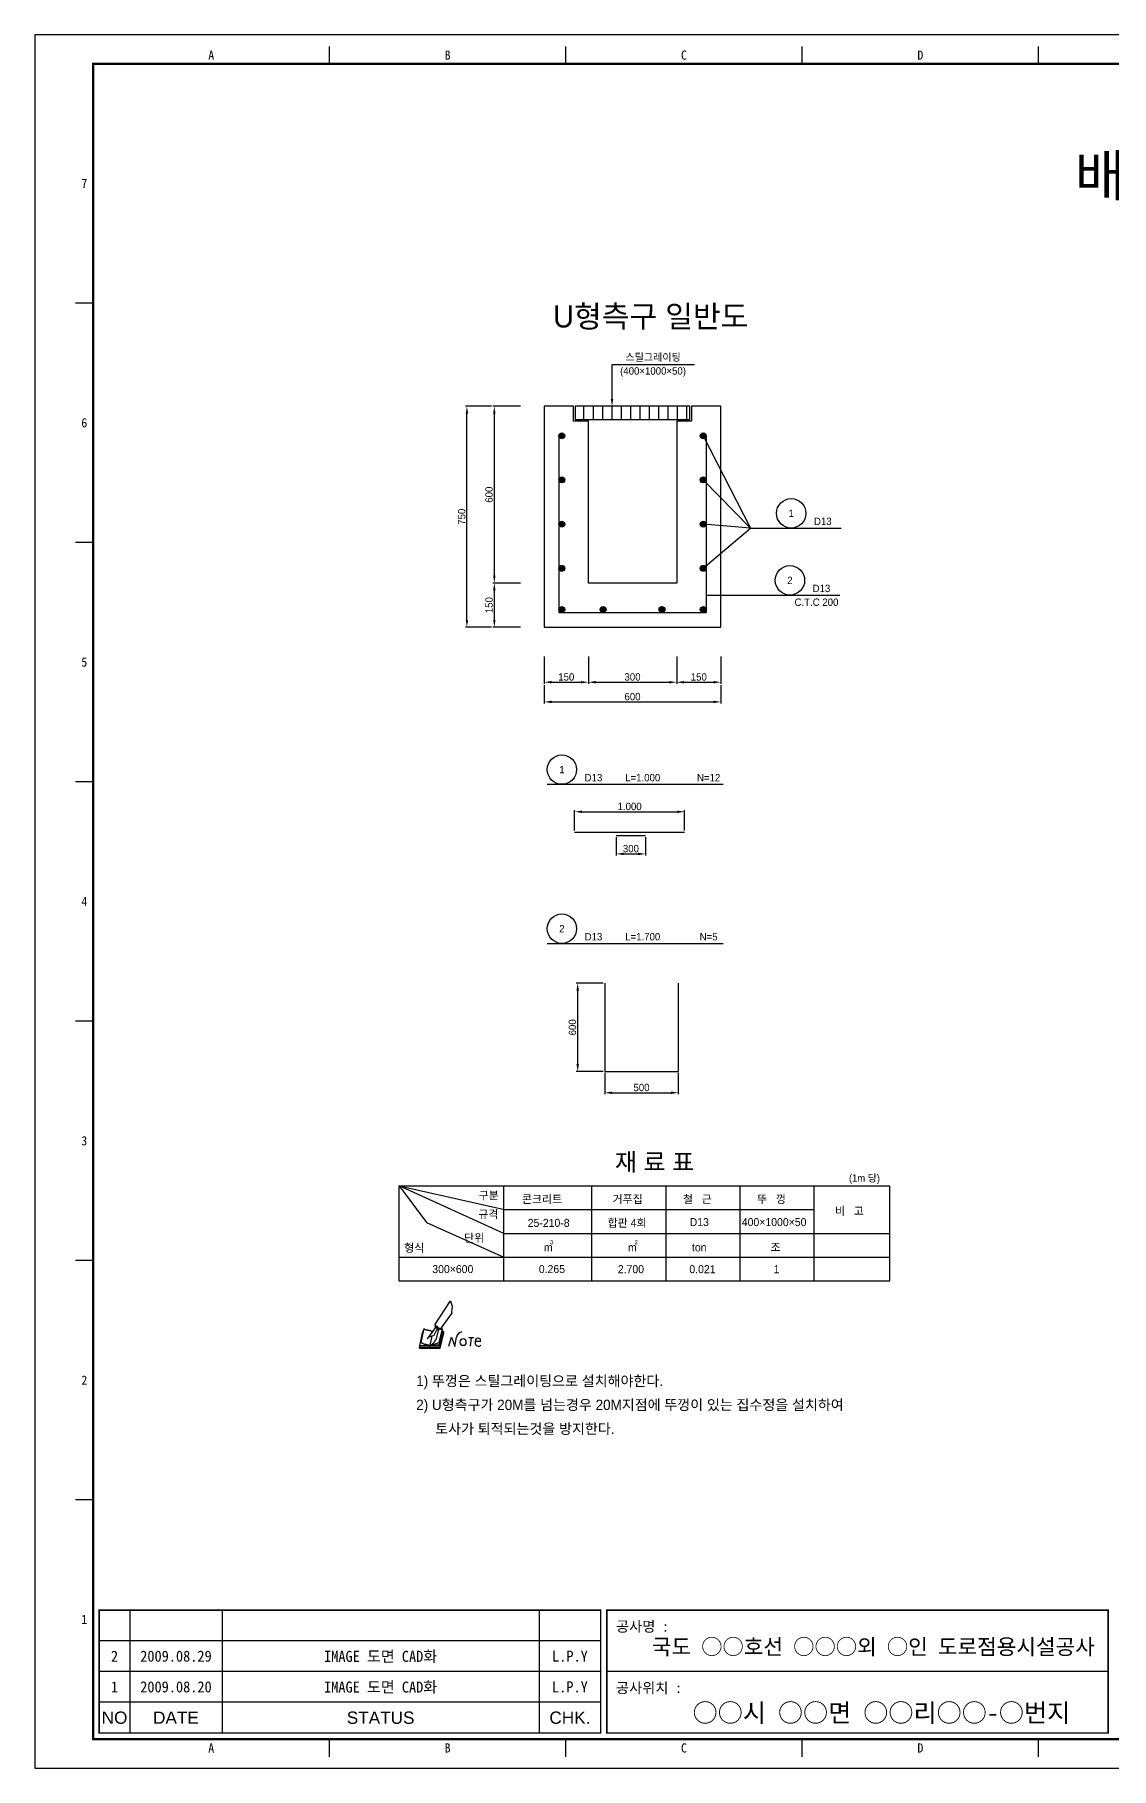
# Model space of a CAD drawing. Header units: millimetres. Extents: x 1037 to 1870, y -3 to 585.
# Drawn here: x 1037 to 1403, y -3 to 585 of the extents above; entities that cross this region are included whole.
import ezdxf
from ezdxf.enums import TextEntityAlignment as Align

# ---------------------------------------------------------------- set-up
doc = ezdxf.new("R2010")
doc.units = ezdxf.units.MM
doc.header["$LTSCALE"] = 0.2
for name, color, linetype in [('CZ-DIMT-0002', 7, 'Continuous'), ('CZ-LIN2-0003', 3, 'Continuous'), ('CZ-LIN3-0005', 5, 'Continuous'), ('CZ-LINE-0001', 7, 'Continuous'), ('CZ-MACL-0006', 6, 'Continuous'), ('CZ-TEXT-BOX0', 7, 'Continuous'), ('TITLE', 7, 'Continuous')]:
    doc.layers.add(name, color=color, linetype=linetype)
doc.styles.add('견고딕', font='arial.ttf')
doc.styles.add('돋움', font='')
doc.styles.add('돋음체', font='')
doc.styles.get('돋움').set_extended_font_data('Dotum')
doc.styles.get('돋음체').set_extended_font_data('DotumChe')

# ---------------------------------------------------------------- blocks, each defined once
blk = doc.blocks.new('note')
for p, q in [((0.85, 3.5), (3.53, 7.57)), ((3.53, 7.57), (3.8, 6.64)), ((3.8, 6.64), (3.69, 5.72)), ((1, 3.1), (0.75, 2.77)), ((0.85, 3.5), (1.8, 2.79)), ((1, 3.4), (0.85, 3.21)), ((0.85, 3.21), (1.52, 2.71)), ((1.8, 2.79), (3.74, 5.46)), ((3.69, 5.72), (3.74, 5.46)), ((-1.24, 2.36), (-1.77, 0)), ((-1.77, 0), (1.77, 0)), ((-1.77, 0), (-1.77, -0.3)), ((-1.53, 0.52), (-1.55, 0.54)), ((-1.01, 2.9), (-1.53, 0.52)), ((-1.48, 0.48), (-1.53, 0.52)), ((-1.43, 0.44), (-1.48, 0.48)), ((-1.38, 0.41), (-1.43, 0.44)), ((-1.33, 0.4), (-1.38, 0.41)), ((-1.27, 0.37), (-1.33, 0.4)), ((-1.22, 0.35), (-1.27, 0.37)), ((-1.13, 2.36), (-1.24, 2.36)), ((-1.17, 0.33), (-1.22, 0.35)), ((-1.12, 0.32), (-1.17, 0.33)), ((-1.02, 0.25), (-1.12, 0.32)), ((-0.97, 0.22), (-1.02, 0.25)), ((-1, 2.9), (-1.01, 2.9)), ((-0.98, 2.85), (-1, 2.9)), ((-0.95, 2.8), (-0.98, 2.85)), ((-0.93, 0.21), (-0.97, 0.22)), ((-0.9, 2.75), (-0.95, 2.8)), ((-0.88, 0.19), (-0.93, 0.21)), ((-0.85, 2.72), (-0.9, 2.75)), ((-0.8, 0.18), (-0.88, 0.19)), ((-0.79, 2.69), (-0.85, 2.72)), ((-0.75, 0.17), (-0.8, 0.18)), ((-0.74, 2.68), (-0.79, 2.69)), ((-0.7, 0.16), (-0.75, 0.17)), ((-0.69, 2.65), (-0.74, 2.68)), ((-0.64, 0.15), (-0.7, 0.16)), ((-0.64, 2.65), (-0.69, 2.65)), ((-0.59, 2.63), (-0.64, 2.65)), ((-0.58, 0.14), (-0.64, 0.15)), ((-0.54, 2.62), (-0.59, 2.63)), ((-0.53, 0.13), (-0.58, 0.14)), ((-0.48, 2.61), (-0.54, 2.62)), ((-0.48, 0.12), (-0.53, 0.13)), ((-0.43, 2.61), (-0.48, 2.61)), ((-0.43, 0.11), (-0.48, 0.12)), ((0.75, 2.77), (-0.46, 1.16)), ((0.37, 2.24), (-0.46, 1.16)), ((-0.46, 1.16), (-0.08, 1.47)), ((-0.38, 2.59), (-0.43, 2.61)), ((-0.38, 0.08), (-0.43, 0.11)), ((-0.33, 2.59), (-0.38, 2.59)), ((-0.29, 0.06), (-0.38, 0.08)), ((-0.27, 2.58), (-0.33, 2.59)), ((-0.23, 0.05), (-0.29, 0.06)), ((-0.22, 2.57), (-0.27, 2.58)), ((-0.16, 0.04), (-0.23, 0.05)), ((-0.17, 2.56), (-0.22, 2.57)), ((-0.12, 2.55), (-0.17, 2.56)), ((-0.11, 0.03), (-0.16, 0.04)), ((-0.07, 2.53), (-0.12, 2.55)), ((-0.04, 0.02), (-0.11, 0.03)), ((-0.08, 1.47), (0.72, 1.75)), ((-0.01, 2.51), (-0.07, 2.53)), ((-0.05, -0.3), (-0.05, 0)), ((0, 0), (-0.04, 0.02)), ((0.04, 2.5), (-0.01, 2.51)), ((0.37, 1.63), (0, 0)), ((0, 0), (1.6, 0.53)), ((0, 0), (1.65, 0.18)), ((0, 0.01), (0.06, 0.04)), ((0, -0.3), (0, 0)), ((0.09, 2.48), (0.04, 2.5)), ((0.05, -0.3), (0.05, 0)), ((0.06, 0.04), (0.11, 0.07)), ((0.14, 2.48), (0.09, 2.48)), ((0.11, 0.07), (0.16, 0.09)), ((0.2, 2.47), (0.14, 2.48)), ((0.16, 0.09), (0.21, 0.12)), ((0.26, 2.43), (0.18, 2.46)), ((0.21, 0.12), (0.27, 0.14)), ((0.34, 2.4), (0.26, 2.43)), ((0.27, 0.14), (0.36, 0.19)), ((0.45, 2.37), (0.34, 2.4)), ((0.36, 0.19), (0.41, 0.22)), ((0.41, 0.22), (0.46, 0.27)), ((0.46, 0.27), (0.51, 0.3)), ((0.51, 0.3), (0.56, 0.34)), ((0.56, 0.34), (0.6, 0.4)), ((0.6, 0.4), (0.64, 0.45)), ((0.64, 0.45), (0.67, 0.51)), ((0.67, 0.51), (0.74, 0.58)), ((0.72, 1.75), (1.16, 2.53)), ((0.74, 0.58), (0.79, 0.63)), ((0.79, 0.63), (0.83, 0.68)), ((0.83, 0.68), (0.86, 0.73)), ((0.86, 0.73), (0.89, 0.79)), ((0.89, 0.84), (0.92, 0.89)), ((0.89, 0.79), (0.89, 0.84)), ((0.92, 0.89), (0.96, 0.95)), ((0.96, 0.95), (1.01, 0.97)), ((1.47, 2.74), (1.01, 0.97)), ((1.16, 2.53), (1.37, 2.82)), ((2.13, 2.84), (1.44, 2.63)), ((1.52, 2.71), (1.66, 2.9)), ((1.6, 0.53), (2.13, 2.84)), ((1.65, 0.18), (2.19, 2.48)), ((1.77, 0), (2.3, 2.36)), ((1.77, -0.3), (2.3, 2.07)), ((1.77, -0.38), (2.3, 1.99)), ((1.77, -0.44), (2.3, 1.93)), ((1.77, 0), (1.77, -0.3)), ((2.19, 2.48), (2.04, 2.47)), ((2.3, 2.36), (2.16, 2.36)), ((2.3, 2.36), (2.3, 2.07)), ((3.21, -0.08), (3.68, 1.4)), ((3.68, 1.4), (4.26, -0.14)), ((4.26, -0.14), (4.56, 1.44)), ((6.55, 1.34), (7.46, 1.34)), ((7.01, 1.34), (6.87, -0.11)), ((7.71, 0.77), (7.71, 0.55)), ((7.71, 0.77), (8.67, 0.77)), ((-1.77, -0.3), (1.77, -0.3)), ((-1.77, -0.43), (-1.77, -0.3)), ((-1.77, -0.37), (1.77, -0.37)), ((-1.77, -0.43), (1.77, -0.43))]:
    blk.add_line(p, q)
for centre, major_axis, start_param, end_param in [((0.4, 2.31), (0.0702, 0.0702), 3.283946, 6.425539), ((5.68, 1.23), (-0.806, 0.806), -0.591174, 0.597824), ((5.66, 0.58), (-0.378, 0.378), 3.926991, 10.210176), ((8.3, 0.49), (0.422, 0.422), 2.265602, 4.634911), ((8.19, 0.77), (-0.342, 0.342), 3.926991, 7.068583)]:
    blk.add_ellipse(centre, major_axis=major_axis, ratio=1, start_param=start_param, end_param=end_param)

msp = doc.modelspace()

# ---------------------------------------------------------------- hatches: boundary and pattern name
at = {"layer": 'CZ-LIN3-0005'}
h = msp.add_hatch(dxfattribs=at)
h.set_pattern_fill('ANSI31', color=256, angle=45, style=0)
h.set_pattern_definition([(90, (1071.3964, 63.803), (-3.175, 7e-16), [])])
h.paths.add_polyline_path([(1259.78, 454.63), (1259.78, 459.13), (1220.78, 459.13), (1220.78, 454.63)])
at = {"layer": 'CZ-MACL-0006'}
h = msp.add_hatch(color=256, dxfattribs=at)
edge = h.paths.add_edge_path()
edge.add_arc((1216.28, 449.13), 1, 0, 360)
h = msp.add_hatch(color=256, dxfattribs=at)
edge = h.paths.add_edge_path()
edge.add_arc((1264.28, 449.13), 1, 0, 360)
h = msp.add_hatch(color=256, dxfattribs=at)
edge = h.paths.add_edge_path()
edge.add_arc((1216.28, 434.13), 1, 0, 360)
h = msp.add_hatch(color=256, dxfattribs=at)
edge = h.paths.add_edge_path()
edge.add_arc((1264.28, 434.13), 1, 0, 360)
h = msp.add_hatch(color=256, dxfattribs=at)
edge = h.paths.add_edge_path()
edge.add_arc((1216.28, 419.13), 1, 0, 360)
h = msp.add_hatch(color=256, dxfattribs=at)
edge = h.paths.add_edge_path()
edge.add_arc((1264.28, 419.13), 1, 0, 360)
h = msp.add_hatch(color=256, dxfattribs=at)
edge = h.paths.add_edge_path()
edge.add_arc((1216.28, 404.13), 1, 0, 360)
h = msp.add_hatch(color=256, dxfattribs=at)
edge = h.paths.add_edge_path()
edge.add_arc((1264.28, 404.13), 1, 0, 360)
h = msp.add_hatch(color=256, dxfattribs=at)
edge = h.paths.add_edge_path()
edge.add_arc((1216.28, 390.13), 1, 0, 360)
h = msp.add_hatch(color=256, dxfattribs=at)
edge = h.paths.add_edge_path()
edge.add_arc((1230.28, 390.13), 1, 0, 360)
h = msp.add_hatch(color=256, dxfattribs=at)
edge = h.paths.add_edge_path()
edge.add_arc((1250.28, 390.13), 1, 0, 360)
h = msp.add_hatch(color=256, dxfattribs=at)
edge = h.paths.add_edge_path()
edge.add_arc((1264.28, 390.13), 1, 0, 360)

# ---------------------------------------------------------------- linework, layer by layer
at = {"layer": 'CZ-LIN2-0003'}
msp.add_line((1161.09, 162.24), (1327.7, 162.24), dxfattribs=at)
msp.add_lwpolyline([(1225.28, 454.13), (1220.28, 454.13), (1220.28, 459.13), (1210.28, 459.13), (1210.28, 384.13), (1270.28, 384.13), (1270.28, 459.13), (1260.28, 459.13), (1260.28, 454.13), (1255.28, 454.13), (1255.28, 399.13), (1225.28, 399.13)], close=True, dxfattribs=at)
for points in [[(1161.09, 162.24), (1161.09, 194.44)], [(1161.09, 194.44), (1327.7, 194.44)], [(1327.7, 162.24), (1327.7, 194.44)]]:
    msp.add_lwpolyline(points, dxfattribs=at)
at = {"layer": 'CZ-LIN3-0005'}
msp.add_lwpolyline([(1220.78, 454.63), (1259.78, 454.63), (1259.78, 459.13), (1220.78, 459.13)], close=True, dxfattribs=at)
at = {"layer": 'CZ-LINE-0001'}
for p, q in [((1192.36, 459.13), (1183.55, 459.13)), ((1202.27, 459.13), (1192.86, 459.13)), ((1184.05, 386.63), (1184.05, 456.63)), ((1193.36, 401.63), (1193.36, 456.63)), ((1202.27, 399.13), (1192.86, 399.13)), ((1202.27, 399.13), (1192.86, 399.13)), ((1193.36, 386.63), (1193.36, 396.63)), ((1265.28, 395.03), (1310.67, 395.03)), ((1192.36, 384.13), (1183.55, 384.13)), ((1202.27, 384.13), (1192.86, 384.13)), ((1210.28, 374.2), (1210.28, 364.96)), ((1225.28, 374.2), (1225.28, 364.96)), ((1225.28, 374.2), (1225.28, 364.96)), ((1255.28, 374.2), (1255.28, 364.96)), ((1255.28, 374.2), (1255.28, 364.96)), ((1270.28, 374.2), (1270.28, 364.96)), ((1212.78, 365.46), (1222.78, 365.46)), ((1227.78, 365.46), (1252.78, 365.46)), ((1257.78, 365.46), (1267.78, 365.46)), ((1210.28, 364.46), (1210.28, 358.27)), ((1270.28, 364.46), (1270.28, 358.27)), ((1212.78, 358.77), (1267.78, 358.77)), ((1211.3, 330.79), (1271.07, 330.79)), ((1220.62, 315.07), (1220.62, 321.96)), ((1223.12, 321.46), (1255.47, 321.46)), ((1257.97, 315.07), (1257.97, 321.96)), ((1234.76, 312.9), (1234.76, 306.67)), ((1244.69, 312.9), (1244.69, 306.67)), ((1237.26, 307.17), (1242.19, 307.17)), ((1211.3, 276.78), (1271.07, 276.78)), ((1230.33, 263.28), (1221.17, 263.28)), ((1221.67, 235.78), (1221.67, 260.78)), ((1230.33, 233.28), (1221.17, 233.28)), ((1230.83, 232.78), (1230.83, 225.57)), ((1255.83, 232.78), (1255.83, 225.57)), ((1233.33, 226.07), (1253.33, 226.07)), ((1161.09, 194.44), (1170.32, 182)), ((1196.6, 178.34), (1161.09, 194.44)), ((1161.09, 194.44), (1196.84, 186.39)), ((1196.54, 162.24), (1196.54, 194.44)), ((1226.49, 162.24), (1226.49, 194.44)), ((1251.65, 162.24), (1251.65, 194.44)), ((1276.81, 162.24), (1276.81, 194.44)), ((1301.97, 162.24), (1301.97, 194.44)), ((1196.84, 186.39), (1301.97, 186.39)), ((1170.32, 182), (1196.54, 170.29)), ((1196.6, 178.34), (1327.7, 178.34))]:
    msp.add_line(p, q, dxfattribs=at)
for points in [[(1233.32, 461.63), (1233.32, 473.37), (1261.31, 473.37)], [(1264.28, 449.13), (1280.37, 417.81), (1264.28, 434.13)], [(1264.28, 404.13), (1280.37, 417.81), (1264.28, 419.13)], [(1280.37, 417.81), (1311.12, 417.81)], [(1161.09, 170.29), (1327.7, 170.29)]]:
    msp.add_lwpolyline(points, dxfattribs=at)
for centre in [(1294.17, 422.81), (1293.72, 400.03), (1216.3, 335.79), (1216.3, 281.78)]:
    msp.add_circle(centre, 5, dxfattribs=at)
for points in [[(1183.63, 456.63), (1184.47, 456.63), (1184.05, 459.13)], [(1192.94, 456.63), (1193.77, 456.63), (1193.36, 459.13)], [(1233.74, 461.63), (1233.32, 459.13), (1232.9, 461.63)], [(1192.94, 401.63), (1193.77, 401.63), (1193.36, 399.13)], [(1192.94, 396.63), (1193.77, 396.63), (1193.36, 399.13)], [(1183.63, 386.63), (1184.47, 386.63), (1184.05, 384.13)], [(1192.94, 386.63), (1193.77, 386.63), (1193.36, 384.13)], [(1212.78, 365.87), (1212.78, 365.04), (1210.28, 365.46)], [(1222.78, 365.87), (1222.78, 365.04), (1225.28, 365.46)], [(1227.78, 365.87), (1227.78, 365.04), (1225.28, 365.46)], [(1252.78, 365.87), (1252.78, 365.04), (1255.28, 365.46)], [(1257.78, 365.87), (1257.78, 365.04), (1255.28, 365.46)], [(1267.78, 365.87), (1267.78, 365.04), (1270.28, 365.46)], [(1212.78, 359.19), (1212.78, 358.35), (1210.28, 358.77)], [(1267.78, 359.19), (1267.78, 358.35), (1270.28, 358.77)], [(1223.12, 321.88), (1223.12, 321.05), (1220.62, 321.46)], [(1255.47, 321.88), (1255.47, 321.05), (1257.97, 321.46)], [(1237.26, 307.58), (1237.26, 306.75), (1234.76, 307.17)], [(1242.19, 307.58), (1242.19, 306.75), (1244.69, 307.17)], [(1221.25, 260.78), (1222.08, 260.78), (1221.67, 263.28)], [(1221.25, 235.78), (1222.08, 235.78), (1221.67, 233.28)], [(1233.33, 226.49), (1233.33, 225.65), (1230.83, 226.07)], [(1253.33, 226.49), (1253.33, 225.65), (1255.83, 226.07)]]:
    msp.add_solid(points, dxfattribs=at)
at = {"layer": 'CZ-MACL-0006'}
for p, q in [((1215.28, 449.13), (1215.28, 389.13)), ((1265.28, 449.13), (1265.28, 389.13)), ((1215.28, 389.13), (1265.28, 389.13)), ((1220.62, 314.57), (1257.97, 314.57)), ((1234.76, 313.4), (1244.69, 313.4)), ((1230.83, 263.28), (1230.83, 233.28)), ((1255.83, 263.28), (1255.83, 233.28)), ((1230.83, 233.28), (1255.83, 233.28))]:
    msp.add_line(p, q, dxfattribs=at)
for centre in [(1216.28, 449.13), (1264.28, 449.13), (1216.28, 434.13), (1264.28, 434.13), (1216.28, 419.13), (1264.28, 419.13), (1216.28, 404.13), (1264.28, 404.13), (1216.28, 390.13), (1230.28, 390.13), (1250.28, 390.13), (1264.28, 390.13)]:
    msp.add_circle(centre, 1, dxfattribs=at)
at = {"layer": 'TITLE', "color": 7, "linetype": 'Continuous'}
for p, q in [((1137.35, 575.39), (1137.35, 581.34)), ((1217.61, 575.39), (1217.61, 581.34)), ((1297.88, 575.39), (1297.88, 581.34)), ((1378.14, 575.39), (1378.14, 581.34)), ((1057.09, 494.14), (1051.14, 494.14)), ((1057.09, 412.88), (1051.14, 412.88)), ((1057.09, 331.63), (1051.14, 331.63)), ((1057.09, 250.37), (1051.14, 250.37)), ((1057.09, 169.12), (1051.14, 169.12)), ((1057.09, 87.86), (1051.14, 87.86)), ((1137.35, 0.66), (1137.35, 6.61)), ((1217.61, 0.66), (1217.61, 6.61)), ((1297.88, 0.66), (1297.88, 6.61)), ((1378.14, 0.66), (1378.14, 6.61))]:
    msp.add_line(p, q, dxfattribs=at)
at = {"layer": 'TITLE', "ltscale": 150}
for p, q in [((1069.6, 50.42), (1069.6, 8.69)), ((1100.9, 50.42), (1100.9, 8.69)), ((1208.59, 50.42), (1208.59, 8.69)), ((1229.45, 39.98), (1059.17, 39.98)), ((1229.45, 29.55), (1059.17, 29.55)), ((1401.82, 29.55), (1231.54, 29.55)), ((1229.45, 19.12), (1059.17, 19.12))]:
    msp.add_line(p, q, dxfattribs=at)
at = {"layer": 'TITLE'}
msp.add_lwpolyline([(1037.27, -3.29), (1869.62, -3.29), (1869.62, 585.3), (1037.27, 585.3)], close=True, dxfattribs=at)
at = {"layer": 'TITLE', "linetype": 'Continuous', "const_width": 0.793}
msp.add_lwpolyline([(1057.09, 6.61), (1057.09, 575.39), (1859.72, 575.39), (1859.72, 6.61)], close=True, dxfattribs=at)
at = {"layer": 'TITLE', "ltscale": 150, "const_width": 0.522}
for points in [[(1059.17, 50.42), (1229.45, 50.42), (1229.45, 8.69), (1059.17, 8.69)], [(1231.54, 50.42), (1401.82, 50.42), (1401.82, 8.69), (1231.54, 8.69)]]:
    msp.add_lwpolyline(points, close=True, dxfattribs=at)

# ---------------------------------------------------------------- block references
at = {"layer": 'CZ-TEXT-BOX0', "xscale": 2, "yscale": 2, "zscale": 2}
msp.add_blockref('note', (1171.44, 140.25), dxfattribs=at)

# ---------------------------------------------------------------- texts
at = {"layer": 'CZ-DIMT-0002', "style": '돋움'}
for s, p in [('1', (1294.17, 422.81)), ('D13', (1304.89, 420.08)), ('2', (1293.72, 400.03)), ('D13', (1304.44, 397.3)), ('C.T.C 200', (1302.74, 392.62)), ('2', (1216.3, 281.78)), ('D13', (1227.02, 279.05)), ('L=1.700', (1243.74, 279.05)), ('N=5', (1266.13, 279.05))]:
    msp.add_text(s, height=2.5, dxfattribs=at).set_placement(p, align=Align.MIDDLE_CENTER)
for s, height, p in [('재 료 표', 6, (1234.29, 199.57)), ('  (1m 당)', 2.446, (1311.99, 195.88)), ('구분', 2.717, (1188.04, 189.85)), (' 콘크리트', 2.717, (1201.75, 188.58)), ('거푸집', 2.717, (1233.51, 188.59)), ('철   근', 2.717, (1257.42, 188.58)), ('뚜   껑', 2.717, (1282.58, 188.58)), ('규격', 2.717, (1187.93, 183.45)), ('25-210-8', 2.717, (1204.69, 180.54)), ('합판 4회', 2.717, (1231.84, 180.54)), (' D13', 2.717, (1258.7, 180.8)), ('400×1000×50', 2.7174, (1277.39, 180.8)), ('비   고', 2.717, (1309.03, 184.55)), ('  단위', 2.717, (1181.13, 175.42)), ('  형식', 2.717, (1160.79, 172.03)), ('m', 2.72, (1210.18, 172.23)), ('3', 1.36, (1212.3, 174.66)), ('m', 2.72, (1238.71, 172.23)), ('2', 1.36, (1241.03, 174.66)), ('ton', 2.717, (1260.46, 172.23)), ('조', 2.72, (1287.12, 172.23)), ('1) 뚜껑은 스틸그레이팅으로 설치해야한다.', 3.5, (1166.83, 126.48)), ('2) U형측구가 20M를 넘는경우 20M지점에 뚜껑이 있는 집수정을 설치하여', 3.5, (1166.83, 118.37)), ('토사가 퇴적되는것을 방지한다.', 3.5, (1173.27, 110.26))]:
    msp.add_text(s, height=height, dxfattribs=at).set_placement(p)
msp.add_text('300×600', height=2.717, dxfattribs=at).set_placement((1186.22, 166.21), align=Align.MIDDLE_RIGHT)
for s, height, p in [('0.265', 2.717, (1217.35, 164.86)), ('2.700', 2.717, (1244.18, 164.82)), ('0.021', 2.717, (1268.48, 164.82)), ('1', 2.72, (1290.16, 164.82))]:
    msp.add_text(s, height=height, dxfattribs=at).set_placement(p, align=Align.RIGHT)
at = {"layer": 'CZ-LINE-0001', "style": '돋움'}
for s, p in [('스틸그레이팅', (1247.25, 475.8)), ('(400×1000×50)', (1247.25, 471.14)), ('1', (1216.3, 335.79)), ('D13', (1227.02, 333.06)), ('L=1.000', (1243.74, 333.06)), ('N=12', (1266.13, 333.06))]:
    msp.add_text(s, height=2.5, dxfattribs=at).set_placement(p, align=Align.MIDDLE_CENTER)
at = {"layer": 'CZ-LINE-0001', "char_height": 2.5, "attachment_point": 5, "rotation": 90, "style": '돋움'}
for s, insert in [('\\A1;600', (1191.58, 429.13)), ('\\A1;750', (1182.27, 421.63)), ('\\A1;150', (1191.57, 391.63)), ('\\A1;600', (1219.89, 248.28))]:
    msp.add_mtext(s, dxfattribs=dict(at, insert=insert))
at = {"layer": 'CZ-LINE-0001', "char_height": 2.5, "attachment_point": 5, "style": '돋움'}
for s, insert in [('\\A1;150', (1217.78, 367.24)), ('\\A1;300', (1240.28, 367.24)), ('\\A1;150', (1262.78, 367.24)), ('\\A1;600', (1240.28, 360.55)), ('\\A1;1.000', (1239.3, 323.25)), ('\\A1;300', (1239.72, 308.95)), ('\\A1;500', (1243.33, 227.85))]:
    msp.add_mtext(s, dxfattribs=dict(at, insert=insert))
at = {"layer": 'CZ-TEXT-BOX0', "style": '돋움'}
msp.add_text('U형측구 일반도', height=7.5, dxfattribs=at).set_placement((1246.47, 489.65), align=Align.MIDDLE_CENTER)
at = {"layer": 'TITLE', "color": 3, "linetype": 'Continuous', "style": '돋음체'}
for s, p in [('A', (1097.22, 578.36)), ('B', (1177.48, 578.36)), ('C', (1257.75, 578.36)), ('D', (1338.01, 578.36)), ('7', (1054.12, 534.78)), ('6', (1054.12, 453.52)), ('5', (1054.12, 372.27)), ('4', (1054.12, 291.01)), ('3', (1054.12, 209.76)), ('2', (1054.12, 128.5)), ('1', (1054.12, 47.25)), ('A', (1097.22, 3.64)), ('B', (1177.48, 3.64)), ('C', (1257.75, 3.64)), ('D', (1338.01, 3.64))]:
    msp.add_text(s, height=3.13, dxfattribs=at).set_placement(p, align=Align.MIDDLE)
at = {"layer": 'TITLE', "style": '돋움'}
msp.add_text('배수 구조물도 (4)', height=13.8017, dxfattribs=at).set_placement((1458.41, 537.46), align=Align.MIDDLE_CENTER)
at = {"layer": 'TITLE', "style": '돋음체'}
for s, p in [('공사명 : ', (1234.67, 43.11)), ('공사위치 :', (1234.67, 22.25))]:
    msp.add_text(s, height=3.546, dxfattribs=at).set_placement(p)
at = {"layer": 'TITLE', "color": 7, "linetype": 'Continuous', "style": '돋음체'}
for s, height, p in [('국도 ○○호선 ○○○외 ○인 도로점용시설공사', 5.3084, (1322.05, 38.06)), ('○○시 ○○면 ○○리○○-○번지', 6.2583, (1324.79, 15.65))]:
    msp.add_text(s, height=height, dxfattribs=at).set_placement(p, align=Align.MIDDLE)
at = {"layer": 'TITLE', "color": 1, "linetype": 'Continuous', "style": '돋음체'}
msp.add_text('2', height=3.75, dxfattribs=at).set_placement((1064.39, 34.77), align=Align.MIDDLE)
at = {"layer": 'TITLE', "linetype": 'Continuous'}
for s, height, style, p in [('2009.08.29', 3.755, '돋음체', (1085.25, 34.77)), ('L.P.Y', 3.755, '돋음체', (1219.02, 34.77)), ('1', 3.75, '돋음체', (1064.39, 24.34)), ('2009.08.20', 3.755, '돋음체', (1085.25, 24.34)), ('L.P.Y', 3.755, '돋음체', (1219.02, 24.34)), ('NO', 4.172, '견고딕', (1064.39, 13.91)), ('DATE', 4.172, '견고딕', (1085.25, 13.91)), ('STATUS', 4.172, '견고딕', (1154.74, 13.91)), ('CHK.', 4.172, '견고딕', (1219.02, 13.91))]:
    msp.add_text(s, height=height, dxfattribs=dict(at, style=style)).set_placement(p, align=Align.MIDDLE)
at = {"layer": 'TITLE', "style": '돋음체'}
for p in [(1154.74, 34.77), (1154.74, 24.34)]:
    msp.add_text('IMAGE 도면 CAD화', height=3.755, dxfattribs=at).set_placement(p, align=Align.MIDDLE)

doc.saveas('drawing.dxf')
